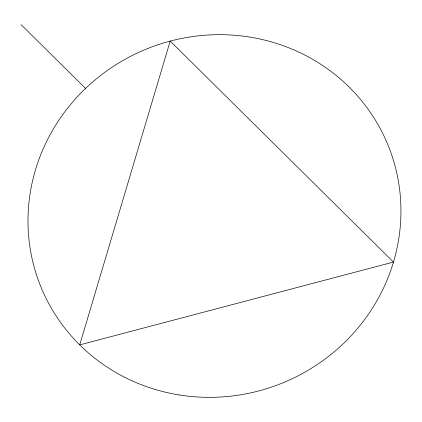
<?xml version="1.0" encoding="UTF-8"?>
<svg xmlns="http://www.w3.org/2000/svg" width="422" height="422" viewBox="0 0 422 422"><rect width="100%" height="100%" fill="white"/><g stroke="black" fill="none" stroke-linecap="round" stroke-linejoin="round"><path stroke-width="0.63" d="M21.1 24.65L85.555 88.441M170.198 41.092L79.716 344.885L393.478 262.062L170.198 41.092M179.477 394.992A187.479 180.305 -22.1 0 0 390.587 151.783A187.479 180.305 -22.1 0 0 73.328 101.264A187.479 180.305 -22.1 0 0 179.477 394.992"/></g></svg>
